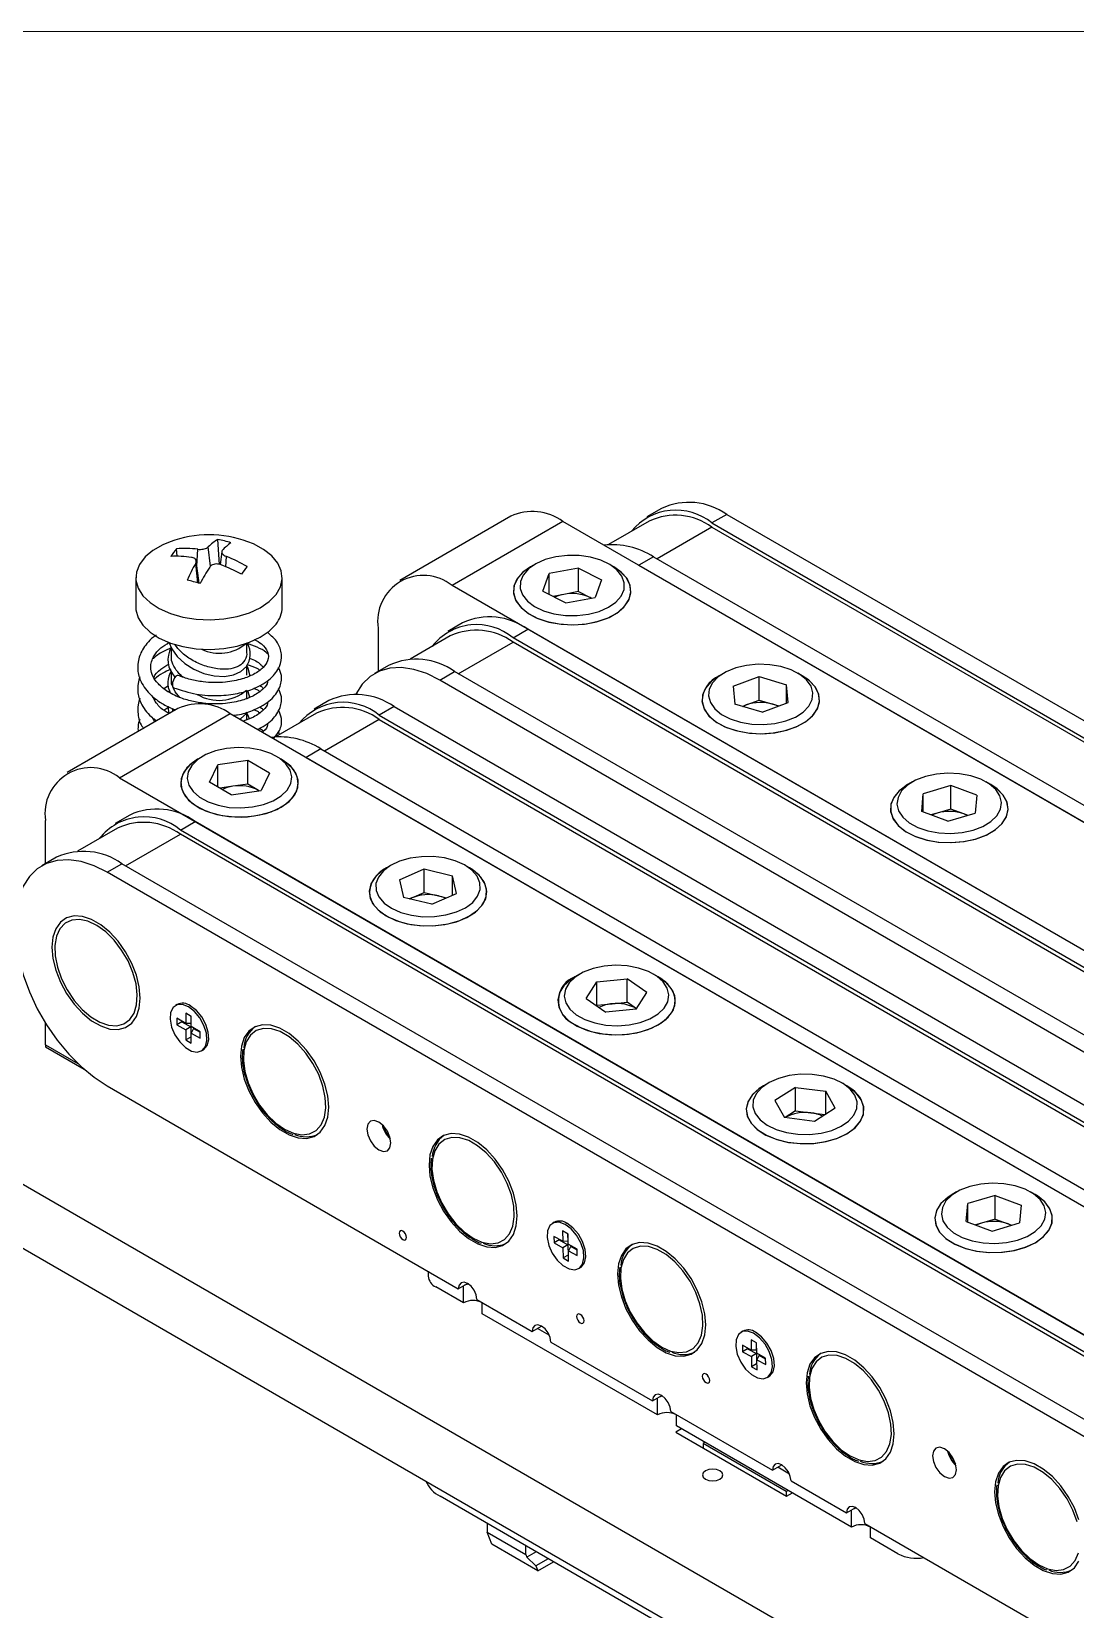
# Model space of a CAD drawing. Header units: millimetres. Extents: x 5 to 292, y 4 to 204.
# Drawn here: x 179.8 to 219.8, y 144.2 to 204.5 of the extents above; entities that cross this region are included whole.
import ezdxf

# ---------------------------------------------------------------- set-up
doc = ezdxf.new("R2010")
doc.units = ezdxf.units.MM

msp = doc.modelspace()

# ---------------------------------------------------------------- linework, layer by layer
at = {"color": 7, "linetype": 'Continuous', "lineweight": 18}
msp.add_line((4.92, 204.48), (291.92, 204.48), dxfattribs=at)
at = {"color": 7, "linetype": 'Continuous', "lineweight": 25}
for p, q in [((198.173, 185.947), (193.93, 183.497)), ((203.947, 186.25), (203.381, 185.923)), ((206.438, 186.018), (205.872, 185.691)), ((206.438, 186.018), (248.864, 161.526)), ((200.173, 185.749), (195.93, 183.299)), ((248.397, 157.909), (200.173, 185.749)), ((203.472, 185.766), (201.909, 184.863)), ((205.872, 185.691), (248.298, 161.199)), ((205.872, 185.528), (248.298, 161.036)), ((185.408, 184.419), (185.392, 184.703)), ((187.028, 184.107), (186.972, 185.06)), ((186.25, 183.389), (186.145, 184.238)), ((187.118, 184.593), (187.057, 184.1)), ((199.112, 184.116), (198.935, 184.013)), ((202.117, 184.013), (201.941, 184.116)), ((203.637, 184.401), (203.072, 184.075)), ((203.072, 184.075), (245.498, 159.583)), ((203.637, 184.401), (246.064, 159.909)), ((183.832, 183.605), (183.832, 182.475)), ((189.432, 182.475), (189.432, 183.605)), ((199.404, 183.087), (199.646, 183.754)), ((200.768, 183.966), (199.646, 183.754)), ((199.646, 182.962), (199.646, 183.754)), ((200.768, 183.966), (201.648, 183.512)), ((200.768, 183.068), (200.768, 183.966)), ((201.648, 183.512), (201.406, 182.845)), ((244.155, 155.46), (195.93, 183.299)), ((199.404, 183.087), (200.284, 182.632)), ((200.207, 182.962), (199.797, 182.884)), ((200.768, 183.068), (200.207, 182.962)), ((200.284, 182.632), (201.406, 182.845)), ((200.768, 183.068), (201.208, 182.841)), ((201.254, 182.816), (201.208, 182.841)), ((201.208, 182.841), (201.256, 182.816)), ((193.102, 181.666), (193.102, 180.01)), ((196.329, 181.873), (195.764, 181.547)), ((198.263, 181.299), (198.829, 181.626)), ((241.256, 157.133), (198.829, 181.626)), ((188.082, 180.772), (188.082, 181.092)), ((195.864, 181.373), (194.329, 180.488)), ((240.69, 156.807), (198.263, 181.299)), ((240.69, 156.644), (198.263, 181.136)), ((185.182, 180.922), (185.182, 180.596)), ((185.182, 180.024), (185.182, 179.698)), ((188.082, 179.874), (188.082, 180.229)), ((193.529, 180.257), (192.964, 179.93)), ((195.463, 179.683), (196.029, 180.009)), ((238.455, 155.517), (196.029, 180.009)), ((206.324, 179.952), (206.147, 179.85)), ((206.687, 179.446), (207.679, 179.816)), ((207.679, 179.816), (208.73, 179.506)), ((207.679, 178.918), (207.679, 179.816)), ((209.33, 179.85), (209.153, 179.952)), ((184.903, 179.357), (185.083, 179.477)), ((185.145, 179.268), (185.086, 179.239)), ((185.332, 179.241), (185.26, 179.406)), ((185.515, 179.022), (185.332, 179.241)), ((188.082, 178.976), (188.082, 179.279)), ((237.89, 155.19), (195.463, 179.683)), ((206.687, 179.446), (206.748, 178.765)), ((208.79, 178.825), (208.73, 179.506)), ((208.73, 178.803), (208.73, 179.506)), ((185.445, 178.599), (181.202, 176.15)), ((184.612, 178.954), (184.556, 178.915)), ((184.903, 178.54), (185.092, 178.666)), ((185.265, 178.495), (185.218, 178.603)), ((185.273, 178.576), (185.363, 178.551)), ((191.219, 178.902), (190.653, 178.576)), ((193.71, 178.67), (193.144, 178.344)), ((193.71, 178.67), (236.136, 154.178)), ((207.799, 178.455), (206.748, 178.765)), ((207.039, 178.679), (207.183, 178.733)), ((207.183, 178.733), (207.679, 178.918)), ((207.679, 178.918), (208.204, 178.763)), ((207.799, 178.455), (208.79, 178.825)), ((208.204, 178.763), (208.438, 178.694)), ((183.202, 175.952), (187.445, 178.401)), ((184.561, 178.089), (184.455, 178.269)), ((187.445, 178.401), (235.669, 150.561)), ((188.082, 178.168), (188.082, 178.432)), ((190.744, 178.418), (189.181, 177.516)), ((193.144, 178.344), (235.57, 153.851)), ((193.144, 178.18), (235.57, 153.688)), ((189.333, 177.603), (189.295, 177.716)), ((186.384, 176.768), (186.207, 176.666)), ((189.39, 176.666), (189.213, 176.768)), ((190.91, 177.054), (190.344, 176.727)), ((190.91, 177.054), (233.336, 152.562)), ((186.655, 175.782), (186.972, 176.439)), ((188.116, 176.608), (186.972, 176.439)), ((186.972, 175.595), (186.972, 176.439)), ((188.942, 176.121), (188.116, 176.608)), ((188.116, 175.71), (188.116, 176.608)), ((190.344, 176.727), (232.77, 152.235)), ((183.202, 175.952), (231.427, 148.112)), ((187.481, 175.295), (186.655, 175.782)), ((187.544, 175.625), (187.046, 175.551)), ((188.116, 175.71), (187.544, 175.625)), ((188.529, 175.467), (188.116, 175.71)), ((188.942, 176.121), (188.625, 175.465)), ((213.537, 175.788), (213.36, 175.686)), ((215.009, 175.653), (213.959, 175.341)), ((216.002, 175.283), (215.009, 175.653)), ((215.009, 174.755), (215.009, 175.653)), ((216.542, 175.686), (216.366, 175.788)), ((187.481, 175.295), (188.625, 175.465)), ((188.55, 175.454), (188.529, 175.467)), ((188.55, 175.454), (188.529, 175.467)), ((213.901, 174.661), (213.959, 175.341)), ((213.959, 174.639), (213.959, 175.341)), ((216.002, 175.283), (215.943, 174.602)), ((183.601, 174.526), (183.036, 174.199)), ((214.893, 174.291), (213.901, 174.661)), ((214.484, 174.599), (214.252, 174.53)), ((215.009, 174.755), (214.484, 174.599)), ((214.893, 174.291), (215.943, 174.602)), ((215.505, 174.57), (215.009, 174.755)), ((215.651, 174.516), (215.505, 174.57)), ((180.374, 172.662), (180.374, 174.318)), ((183.136, 174.026), (181.601, 173.14)), ((185.536, 173.951), (186.101, 174.278)), ((227.962, 149.459), (185.536, 173.951)), ((227.962, 149.296), (185.536, 173.788)), ((228.528, 149.786), (186.101, 174.278)), ((180.801, 172.909), (180.236, 172.582)), ((182.735, 172.335), (183.301, 172.661)), ((225.727, 148.169), (183.301, 172.661)), ((193.596, 172.604), (193.42, 172.502)), ((196.602, 172.502), (196.425, 172.604)), ((225.162, 147.843), (182.735, 172.335)), ((193.922, 172.052), (194.862, 172.464)), ((193.922, 172.052), (194.071, 171.376)), ((194.862, 172.464), (195.951, 172.2)), ((194.862, 171.566), (194.862, 172.464)), ((196.099, 171.524), (195.951, 172.2)), ((195.951, 171.459), (195.951, 172.2)), ((195.159, 171.112), (194.071, 171.376)), ((194.301, 171.32), (194.392, 171.36)), ((194.392, 171.36), (194.307, 171.318)), ((194.392, 171.36), (194.862, 171.566)), ((194.862, 171.566), (195.406, 171.434)), ((195.159, 171.112), (196.099, 171.524)), ((195.406, 171.434), (195.721, 171.358)), ((200.809, 168.441), (200.632, 168.338)), ((203.814, 168.338), (203.638, 168.441)), ((201.059, 167.511), (201.471, 168.15)), ((201.471, 168.15), (202.635, 168.263)), ((201.471, 167.251), (201.471, 168.15)), ((203.387, 167.738), (202.635, 168.263)), ((202.635, 167.365), (202.635, 168.263)), ((202.975, 167.099), (203.387, 167.738)), ((185.417, 167.281), (185.347, 167.241)), ((201.059, 167.511), (201.811, 166.986)), ((201.458, 167.232), (201.471, 167.251)), ((201.471, 167.251), (202.053, 167.308)), ((202.053, 167.308), (202.635, 167.365)), ((202.988, 167.118), (202.635, 167.365)), ((180.374, 165.745), (180.374, 166.577)), ((185.741, 166.558), (185.405, 166.752)), ((185.405, 166.752), (185.405, 166.507)), ((185.598, 166.618), (185.405, 166.507)), ((185.598, 166.641), (185.598, 166.618)), ((185.598, 166.618), (185.933, 166.425)), ((185.953, 166.824), (185.741, 166.946)), ((185.741, 166.946), (185.741, 166.558)), ((185.933, 166.551), (185.741, 166.558)), ((185.933, 166.835), (185.933, 166.551)), ((185.953, 166.436), (185.953, 166.824)), ((202.975, 167.099), (201.811, 166.986)), ((185.405, 166.507), (185.741, 166.313)), ((185.933, 166.425), (185.741, 166.313)), ((185.741, 166.313), (185.741, 165.925)), ((185.933, 166.037), (185.741, 165.925)), ((185.741, 165.925), (185.953, 165.803)), ((185.933, 166.425), (185.933, 166.037)), ((185.933, 166.037), (185.953, 166.026)), ((186.289, 166.242), (185.953, 166.436)), ((186.043, 166.362), (185.953, 166.191)), ((185.953, 165.803), (185.953, 166.191)), ((185.953, 166.191), (186.289, 165.997)), ((186.043, 166.362), (186.289, 166.22)), ((186.289, 165.997), (186.289, 166.242)), ((180.374, 165.745), (180.374, 165.663)), ((180.374, 165.745), (181.612, 165.03)), ((180.374, 165.663), (181.85, 164.81)), ((186.347, 165.508), (186.417, 165.549)), ((182.735, 164.17), (196.17, 156.414)), ((208.021, 164.277), (207.844, 164.175)), ((209.075, 164.11), (208.282, 163.605)), ((209.075, 164.11), (210.229, 163.965)), ((209.075, 163.211), (209.075, 164.11)), ((211.027, 164.175), (210.85, 164.277)), ((173.14, 164.083), (231.519, 130.382)), ((208.282, 163.605), (208.642, 162.956)), ((210.59, 163.316), (210.229, 163.965)), ((210.229, 163.087), (210.229, 163.965)), ((209.796, 162.812), (208.642, 162.956)), ((208.679, 162.959), (208.668, 162.953)), ((209.075, 163.211), (208.679, 162.959)), ((209.075, 163.211), (209.652, 163.139)), ((209.652, 163.139), (210.203, 163.07)), ((210.59, 163.316), (209.796, 162.812)), ((189.502, 162.477), (189.555, 162.443)), ((173.14, 161.634), (231.519, 127.932)), ((215.234, 160.113), (215.057, 160.011)), ((216.706, 159.978), (215.656, 159.666)), ((216.706, 159.978), (217.699, 159.608)), ((216.706, 159.079), (216.706, 159.978)), ((218.239, 160.011), (218.063, 160.113)), ((215.598, 158.986), (215.656, 159.666)), ((215.656, 158.964), (215.656, 159.666)), ((217.699, 159.608), (217.64, 158.927)), ((199.842, 158.954), (199.772, 158.913)), ((215.598, 158.986), (216.59, 158.616)), ((216.181, 158.924), (215.949, 158.855)), ((216.706, 159.079), (216.181, 158.924)), ((216.59, 158.616), (217.64, 158.927)), ((216.706, 159.079), (217.202, 158.895)), ((217.202, 158.895), (217.348, 158.841)), ((196.715, 158.314), (196.767, 158.279)), ((200.163, 158.229), (199.827, 158.414)), ((199.827, 158.414), (199.832, 158.167)), ((200.024, 158.28), (199.832, 158.167)), ((199.832, 158.167), (200.168, 157.982)), ((200.023, 158.306), (200.024, 158.28)), ((200.024, 158.28), (200.36, 158.095)), ((200.367, 158.505), (200.155, 158.622)), ((200.155, 158.622), (200.163, 158.229)), ((200.357, 158.223), (200.163, 158.229)), ((200.36, 158.095), (200.168, 157.982)), ((200.351, 158.514), (200.357, 158.223)), ((200.36, 158.095), (200.367, 157.703)), ((200.375, 158.113), (200.367, 158.505)), ((200.711, 157.928), (200.375, 158.113)), ((200.168, 157.982), (200.176, 157.589)), ((200.367, 157.703), (200.176, 157.589)), ((200.176, 157.589), (200.388, 157.473)), ((200.367, 157.703), (200.383, 157.694)), ((200.469, 158.035), (200.38, 157.865)), ((200.388, 157.473), (200.38, 157.865)), ((200.38, 157.865), (200.716, 157.68)), ((200.469, 158.035), (200.712, 157.901)), ((200.716, 157.68), (200.711, 157.928)), ((195.016, 157.08), (195.016, 156.893)), ((200.772, 157.181), (200.842, 157.222)), ((196.365, 155.875), (195.309, 156.485)), ((196.17, 156.414), (196.524, 156.618)), ((196.365, 155.875), (196.365, 156.526)), ((196.878, 156.005), (198.999, 154.781)), ((197.087, 155.458), (197.087, 155.885)), ((203.79, 151.589), (197.087, 155.458)), ((198.999, 154.781), (199.352, 154.985)), ((199.646, 154.634), (199.195, 154.894)), ((207.055, 154.79), (206.984, 154.749)), ((207.58, 154.341), (207.368, 154.458)), ((207.368, 154.458), (207.376, 154.066)), ((199.706, 154.373), (203.595, 152.127)), ((203.927, 154.15), (203.98, 154.116)), ((207.376, 154.066), (207.04, 154.251)), ((207.04, 154.251), (207.045, 154.003)), ((207.236, 154.116), (207.045, 154.003)), ((207.045, 154.003), (207.381, 153.818)), ((207.236, 154.143), (207.236, 154.116)), ((207.236, 154.116), (207.572, 153.931)), ((207.57, 154.059), (207.376, 154.066)), ((207.572, 153.931), (207.381, 153.818)), ((207.564, 154.35), (207.57, 154.059)), ((207.572, 153.931), (207.58, 153.539)), ((207.588, 153.949), (207.58, 154.341)), ((207.923, 153.764), (207.588, 153.949)), ((207.681, 153.871), (207.593, 153.701)), ((207.681, 153.871), (207.924, 153.738)), ((207.381, 153.818), (207.388, 153.426)), ((207.58, 153.539), (207.388, 153.426)), ((207.388, 153.426), (207.6, 153.309)), ((207.58, 153.539), (207.596, 153.53)), ((207.6, 153.309), (207.593, 153.701)), ((207.593, 153.701), (207.928, 153.516)), ((207.928, 153.516), (207.923, 153.764)), ((207.984, 153.017), (208.055, 153.058)), ((203.595, 152.127), (203.949, 152.332)), ((203.79, 151.589), (203.79, 152.24)), ((204.302, 151.719), (208.191, 149.474)), ((204.511, 151.172), (204.511, 151.599)), ((204.711, 151.057), (204.486, 150.927)), ((204.486, 150.927), (208.729, 148.478)), ((211.215, 147.303), (204.511, 151.172)), ((205.605, 150.541), (205.534, 150.5)), ((208.716, 148.663), (205.534, 150.5)), ((205.534, 150.5), (205.534, 150.322)), ((208.191, 149.474), (208.545, 149.678)), ((211.14, 149.986), (211.192, 149.952)), ((208.839, 149.327), (208.388, 149.588)), ((208.898, 149.066), (211.02, 147.841)), ((223.967, 132.028), (195.47, 148.479)), ((208.787, 148.704), (208.716, 148.663)), ((208.716, 148.663), (208.716, 148.485)), ((208.729, 148.478), (208.954, 148.608)), ((211.02, 147.841), (211.373, 148.045)), ((211.215, 147.303), (211.215, 147.954)), ((197.27, 147.44), (197.27, 147.112)), ((211.727, 147.433), (225.162, 139.677)), ((211.936, 146.886), (211.936, 147.312)), ((197.27, 147.112), (198.755, 146.254)), ((197.447, 146.642), (197.27, 147.112)), ((199.215, 145.622), (197.447, 146.642)), ((212.99, 146.278), (211.936, 146.886)), ((198.755, 146.254), (198.755, 146.582)), ((198.755, 146.254), (198.793, 146.154)), ((199.145, 146.357), (198.793, 146.154)), ((198.793, 146.154), (199.139, 145.823)), ((199.605, 146.092), (199.139, 145.823)), ((199.139, 145.823), (199.215, 145.622)), ((199.215, 145.622), (199.817, 145.969)), ((218.352, 145.823), (218.405, 145.788))]:
    msp.add_line(p, q, dxfattribs=at)
at = {"color": 8, "linetype": 'Continuous', "lineweight": 25}
for p, q in [((205.872, 185.528), (203.779, 184.32)), ((186.17, 184.039), (186.2, 184.687)), ((186.684, 184.036), (186.603, 184.778)), ((186.203, 183.403), (186.122, 184.143)), ((187.281, 184.014), (187.299, 184.409)), ((196.17, 179.928), (198.263, 181.136)), ((193.144, 178.18), (191.051, 176.972)), ((183.443, 172.58), (185.536, 173.788))]:
    msp.add_line(p, q, dxfattribs=at)
at = {"color": 7, "linetype": 'Continuous', "lineweight": 25, "flags": 128}
for points in [[(185.141, 184.974), (184.866, 184.86), (184.487, 184.645), (184.185, 184.391), (183.971, 184.11), (183.854, 183.81), (183.837, 183.503), (183.921, 183.2), (184.103, 182.911), (184.377, 182.647), (184.731, 182.418), (185.155, 182.232), (185.632, 182.096), (186.145, 182.014), (186.676, 181.989), (187.205, 182.023), (187.713, 182.114), (188.182, 182.26), (188.595, 182.453), (188.938, 182.689), (189.197, 182.957), (189.197, 182.957)], [(189.197, 182.957), (189.363, 183.249), (189.43, 183.554), (189.396, 183.861), (189.263, 184.158), (189.034, 184.436), (188.719, 184.683), (188.328, 184.892), (188.122, 184.974)], [(198.935, 184.013), (198.674, 183.832), (198.442, 183.585), (198.309, 183.315), (198.279, 183.035), (198.354, 182.757), (198.53, 182.496), (198.8, 182.262), (199.151, 182.067), (199.566, 181.921), (200.026, 181.829), (200.509, 181.796), (200.993, 181.825), (201.455, 181.912), (201.874, 182.055), (202.23, 182.247), (202.506, 182.478), (202.689, 182.738), (202.772, 183.015), (202.749, 183.295), (202.623, 183.567), (202.398, 183.816), (202.117, 184.013)], [(198.935, 184.014), (198.63, 183.795), (198.414, 183.543), (198.297, 183.271), (198.284, 182.99), (198.375, 182.714), (198.568, 182.456), (198.851, 182.228), (199.214, 182.04), (199.637, 181.902), (200.102, 181.82), (200.587, 181.797), (201.069, 181.835), (201.526, 181.932), (201.936, 182.083), (202.28, 182.281), (202.542, 182.518), (202.71, 182.782), (202.775, 183.06), (202.736, 183.34), (202.593, 183.608), (202.354, 183.853), (202.117, 184.013)], [(199.902, 184.396), (199.495, 184.289), (199.14, 184.131), (198.854, 183.932), (198.652, 183.702), (198.543, 183.451), (198.535, 183.192), (198.626, 182.939), (198.813, 182.704), (199.085, 182.499), (199.43, 182.334), (199.829, 182.217), (200.264, 182.155), (200.712, 182.15), (201.15, 182.202), (201.557, 182.31), (201.913, 182.467), (202.199, 182.666), (202.401, 182.897), (202.509, 183.148), (202.518, 183.406), (202.426, 183.66), (202.24, 183.895), (201.967, 184.1), (201.623, 184.265), (201.223, 184.382), (200.788, 184.444), (200.341, 184.449), (199.902, 184.396)], [(183.832, 182.475), (183.837, 182.373), (183.921, 182.069), (184.103, 181.78), (184.377, 181.517), (184.731, 181.288), (185.155, 181.101), (185.632, 180.965), (186.145, 180.883), (186.676, 180.859), (187.205, 180.893), (187.713, 180.984), (188.182, 181.129), (188.595, 181.323), (188.938, 181.558), (189.197, 181.827)], [(185.093, 181.139), (185.206, 180.877), (185.419, 180.584), (185.709, 180.319), (186.056, 180.099), (186.44, 179.937), (186.835, 179.843), (187.218, 179.824), (187.564, 179.881), (187.852, 180.009), (188.062, 180.202)], [(185.444, 179.862), (185.408, 179.863), (185.358, 179.832), (185.309, 179.769), (185.267, 179.684), (185.239, 179.591), (185.229, 179.504)], [(188.206, 179.838), (188.131, 180.13), (188.082, 180.236)], [(195.463, 179.683), (194.96, 179.932), (194.467, 180.092), (193.995, 180.162), (193.552, 180.138), (193.148, 180.022), (192.791, 179.816), (192.489, 179.524), (192.247, 179.152), (192.239, 179.137)], [(205.492, 178.865), (205.569, 178.588), (205.747, 178.327), (206.019, 178.094), (206.371, 177.9), (206.787, 177.754), (207.248, 177.664), (207.731, 177.633), (208.215, 177.662), (208.677, 177.751), (209.095, 177.895), (209.449, 178.087), (209.723, 178.319), (209.905, 178.58), (209.985, 178.857), (209.96, 179.138), (209.832, 179.408), (209.605, 179.657), (209.33, 179.85)], [(206.148, 179.85), (205.843, 179.631), (205.627, 179.379), (205.509, 179.107), (205.496, 178.826), (205.588, 178.55), (205.78, 178.292), (206.064, 178.064), (206.426, 177.877), (206.85, 177.738), (207.315, 177.656), (207.8, 177.633), (208.282, 177.671), (208.738, 177.768), (209.148, 177.919), (209.492, 178.118), (209.754, 178.354), (209.922, 178.618), (209.988, 178.896), (209.948, 179.176), (209.806, 179.445), (209.566, 179.689), (209.33, 179.85)], [(205.741, 179.077), (205.814, 178.822), (205.983, 178.582), (206.241, 178.371), (206.573, 178.197), (206.964, 178.071), (207.393, 177.998), (207.841, 177.983), (208.282, 178.025), (208.697, 178.122), (209.064, 178.271), (209.364, 178.463), (209.582, 178.688), (209.709, 178.936), (209.736, 179.194), (209.663, 179.45), (209.494, 179.689), (209.237, 179.901), (208.904, 180.074), (208.514, 180.2), (208.084, 180.273), (207.637, 180.289), (207.195, 180.247), (206.78, 180.149), (206.414, 180), (206.114, 179.809), (205.895, 179.583), (205.769, 179.335), (205.741, 179.077)], [(185.229, 179.504), (185.239, 179.435), (185.267, 179.396), (185.273, 179.392)], [(188.195, 179.014), (188.131, 179.231), (188.107, 179.286)], [(185.053, 178.684), (185.082, 178.485), (185.106, 178.403)], [(207.183, 178.733), (207.076, 178.687), (207.053, 178.675)], [(208.409, 178.683), (208.319, 178.723), (208.204, 178.763)], [(187.812, 178.189), (187.852, 178.213), (188.062, 178.406)], [(188.178, 178.192), (188.131, 178.333), (188.072, 178.458)], [(188.296, 174.833), (188.715, 174.925), (189.087, 175.069), (189.395, 175.257), (189.623, 175.479), (189.759, 175.725), (189.798, 175.983), (189.735, 176.239), (189.576, 176.481), (189.328, 176.696), (189.002, 176.874), (188.617, 177.005), (188.19, 177.084), (187.744, 177.106), (187.3, 177.07), (186.882, 176.978), (186.509, 176.834), (186.201, 176.647), (185.973, 176.424), (185.837, 176.178), (185.799, 175.92), (185.861, 175.664), (186.021, 175.423), (186.269, 175.208), (186.594, 175.03), (186.98, 174.898), (187.406, 174.819), (187.853, 174.797), (188.296, 174.833)], [(186.207, 176.666), (186.045, 176.561), (185.783, 176.325), (185.615, 176.061), (185.549, 175.783), (185.589, 175.503), (185.731, 175.234), (185.971, 174.99), (186.296, 174.781), (186.691, 174.617), (187.138, 174.506), (187.616, 174.453), (188.102, 174.46), (188.574, 174.528), (189.01, 174.653), (189.389, 174.829)], [(186.207, 176.666), (186.195, 176.659), (185.893, 176.438), (185.68, 176.186), (185.567, 175.913), (185.557, 175.632), (185.653, 175.357), (185.848, 175.099), (186.135, 174.873), (186.5, 174.687), (186.925, 174.55), (187.392, 174.47), (187.877, 174.449), (188.358, 174.489)], [(188.358, 174.489), (188.814, 174.588), (189.222, 174.742), (189.563, 174.942), (189.822, 175.179), (189.986, 175.444), (190.048, 175.722), (190.005, 176.002), (189.858, 176.27), (189.615, 176.513), (189.39, 176.666)], [(189.389, 174.829), (189.694, 175.048), (189.91, 175.3), (190.028, 175.572), (190.041, 175.853), (189.949, 176.129), (189.757, 176.387), (189.473, 176.615), (189.39, 176.666)], [(213.36, 175.686), (213.055, 175.467), (212.839, 175.216), (212.722, 174.943), (212.709, 174.662), (212.8, 174.387), (212.993, 174.129), (213.276, 173.9), (213.639, 173.713), (214.062, 173.575), (214.527, 173.492), (215.012, 173.469), (215.494, 173.507), (215.951, 173.604), (216.361, 173.755), (216.705, 173.954), (216.967, 174.191), (217.135, 174.454), (217.2, 174.733), (217.161, 175.013), (217.018, 175.281), (216.779, 175.526), (216.542, 175.686)], [(213.36, 175.686), (213.338, 175.673), (213.039, 175.452), (212.829, 175.199), (212.718, 174.925), (212.711, 174.644), (212.81, 174.369), (213.008, 174.113), (213.297, 173.887), (213.664, 173.702), (214.091, 173.568), (214.558, 173.489), (215.043, 173.47), (215.525, 173.512), (215.979, 173.612)], [(215.865, 173.945), (216.238, 174.088), (216.546, 174.275), (216.775, 174.498), (216.912, 174.744), (216.951, 175.001), (216.889, 175.258), (216.73, 175.499), (216.482, 175.715), (216.158, 175.893), (215.773, 176.025), (215.346, 176.104), (214.9, 176.126), (214.457, 176.091), (214.038, 175.999), (213.665, 175.856), (213.356, 175.669), (213.128, 175.446), (212.991, 175.2), (212.952, 174.942), (213.013, 174.686), (213.172, 174.445), (213.42, 174.229), (213.744, 174.051), (214.13, 173.919), (214.556, 173.84), (215.002, 173.818), (215.446, 173.853), (215.865, 173.945)], [(215.979, 173.612), (216.385, 173.767), (216.724, 173.968), (216.981, 174.207), (217.142, 174.472), (217.201, 174.751), (217.155, 175.03), (217.005, 175.298), (216.76, 175.54), (216.542, 175.686)], [(214.484, 174.599), (214.369, 174.559), (214.28, 174.519)], [(215.637, 174.512), (215.613, 174.524), (215.505, 174.57)], [(182.735, 172.335), (182.232, 172.584), (181.739, 172.745), (181.267, 172.814), (180.824, 172.79), (180.42, 172.674), (180.063, 172.468), (179.761, 172.177), (179.519, 171.805), (179.343, 171.361), (179.236, 170.853), (179.2, 170.293), (179.236, 169.691), (179.343, 169.06), (179.519, 168.413), (179.761, 167.762), (180.063, 167.121), (180.42, 166.503), (180.824, 165.921), (181.267, 165.386), (181.739, 164.91), (182.232, 164.502), (182.735, 164.17)], [(193.027, 171.643), (193.132, 171.391), (193.332, 171.16), (193.617, 170.96), (193.971, 170.802), (194.377, 170.693), (194.815, 170.639), (195.263, 170.643), (195.698, 170.704), (196.098, 170.819), (196.445, 170.983), (196.719, 171.187), (196.908, 171.422), (197.001, 171.675), (196.995, 171.933), (196.889, 172.185), (196.689, 172.416), (196.405, 172.616), (196.051, 172.774), (195.645, 172.883), (195.207, 172.937), (194.759, 172.933), (194.324, 172.872), (193.923, 172.757), (193.577, 172.593), (193.303, 172.388), (193.114, 172.154), (193.02, 171.901), (193.027, 171.643)], [(193.42, 172.502), (193.257, 172.398), (192.995, 172.161), (192.827, 171.897), (192.762, 171.619), (192.801, 171.339), (192.944, 171.071), (193.183, 170.826), (193.508, 170.617), (193.903, 170.453), (194.35, 170.342), (194.828, 170.289), (195.315, 170.297), (195.787, 170.365), (196.223, 170.489), (196.602, 170.665)], [(192.779, 171.42), (192.892, 171.147), (193.104, 170.894), (193.405, 170.674), (193.782, 170.496), (194.216, 170.369), (194.687, 170.298), (195.173, 170.288), (195.651, 170.339), (196.1, 170.447), (196.498, 170.609), (196.826, 170.816), (197.069, 171.06), (197.216, 171.327), (197.26, 171.607), (197.199, 171.886), (197.036, 172.15), (196.777, 172.388), (196.602, 172.502)], [(196.602, 170.665), (196.907, 170.884), (197.123, 171.136), (197.24, 171.408), (197.253, 171.689), (197.162, 171.965), (196.969, 172.223), (196.686, 172.451), (196.602, 172.502)], [(183.998, 167.524), (183.961, 167.95), (183.852, 168.4), (183.675, 168.854), (183.44, 169.293), (183.154, 169.697), (182.832, 170.048), (182.487, 170.332), (182.135, 170.536), (181.79, 170.65), (181.468, 170.67), (181.183, 170.596), (180.947, 170.429), (180.77, 170.179), (180.662, 169.854), (180.625, 169.471), (180.662, 169.045), (180.77, 168.594), (180.947, 168.14), (181.183, 167.701), (181.468, 167.297), (181.79, 166.946), (182.135, 166.662), (182.487, 166.459), (182.832, 166.344), (183.154, 166.324), (183.44, 166.398), (183.675, 166.565), (183.852, 166.816), (183.961, 167.14), (183.998, 167.524)], [(182.001, 170.462), (181.676, 170.532), (181.38, 170.506), (181.128, 170.386), (180.931, 170.177), (180.799, 169.891), (180.738, 169.539), (180.75, 169.138), (180.835, 168.707), (180.989, 168.267), (181.205, 167.837), (181.472, 167.438), (181.779, 167.089), (182.111, 166.806), (182.452, 166.601), (182.786, 166.485), (183.099, 166.464), (183.374, 166.537), (183.6, 166.702), (183.765, 166.951), (183.863, 167.272), (183.888, 167.651), (183.839, 168.069), (183.719, 168.507), (183.533, 168.945), (183.29, 169.362), (183.001, 169.738), (182.679, 170.056), (182.341, 170.301), (182.001, 170.462)], [(200.632, 168.338), (200.47, 168.234), (200.208, 167.997), (200.04, 167.734), (199.974, 167.455), (200.014, 167.175), (200.156, 166.907), (200.396, 166.662), (200.721, 166.453), (201.116, 166.289), (201.563, 166.178), (202.041, 166.126), (202.527, 166.133), (202.999, 166.201), (203.435, 166.326), (203.814, 166.502)], [(200.682, 166.889), (201.004, 166.709), (201.387, 166.575), (201.812, 166.494), (202.258, 166.47), (202.702, 166.503), (203.122, 166.593), (203.497, 166.734), (203.809, 166.92), (204.04, 167.142), (204.181, 167.387), (204.223, 167.645), (204.165, 167.901), (204.01, 168.143), (203.765, 168.36), (203.443, 168.539), (203.059, 168.673), (202.634, 168.754), (202.188, 168.779), (201.744, 168.745), (201.324, 168.656), (200.949, 168.514), (200.638, 168.328), (200.406, 168.107), (200.266, 167.861), (200.224, 167.604), (200.281, 167.348), (200.437, 167.105), (200.682, 166.889)], [(200.489, 166.593), (200.838, 166.397), (201.251, 166.249), (201.71, 166.155), (202.193, 166.121), (202.677, 166.148), (203.14, 166.234), (203.561, 166.376), (203.918, 166.566), (204.197, 166.796), (204.383, 167.056), (204.468, 167.332), (204.448, 167.613), (204.324, 167.885), (204.102, 168.135), (203.814, 168.338)], [(203.814, 166.502), (204.119, 166.721), (204.335, 166.972), (204.453, 167.245), (204.466, 167.526), (204.374, 167.801), (204.182, 168.059), (203.898, 168.288), (203.814, 168.338)], [(185.847, 167.191), (185.617, 167.279), (185.412, 167.27), (185.255, 167.163), (185.161, 166.971), (185.142, 166.714), (185.199, 166.42), (185.326, 166.122), (185.51, 165.851), (185.73, 165.636), (185.963, 165.502), (186.183, 165.462), (186.367, 165.521), (186.494, 165.673), (186.551, 165.9), (186.532, 166.179), (186.439, 166.479), (186.281, 166.768), (186.076, 167.014), (185.847, 167.191)], [(186.417, 165.549), (186.438, 165.562), (186.565, 165.713), (186.622, 165.941), (186.603, 166.22), (186.509, 166.52), (186.352, 166.809), (186.147, 167.055), (185.917, 167.232)], [(191.21, 163.36), (191.173, 163.786), (191.064, 164.236), (190.888, 164.691), (190.652, 165.129), (190.367, 165.533), (190.045, 165.885), (189.7, 166.168), (189.347, 166.372), (189.002, 166.486), (188.68, 166.507), (188.395, 166.432), (188.159, 166.266), (187.983, 166.015), (187.874, 165.691), (187.837, 165.307), (187.874, 164.881), (187.983, 164.431), (188.159, 163.976), (188.395, 163.538), (188.68, 163.134), (189.002, 162.782), (189.347, 162.498), (189.7, 162.295), (190.045, 162.18), (190.367, 162.16), (190.652, 162.235), (190.888, 162.401), (191.064, 162.652), (191.173, 162.976), (191.21, 163.36)], [(189.524, 162.512), (189.863, 162.358), (190.186, 162.297), (190.478, 162.332), (190.726, 162.46), (190.918, 162.675), (191.044, 162.968), (191.099, 163.325), (191.081, 163.729), (190.989, 164.162), (190.829, 164.602), (190.609, 165.03), (190.337, 165.425), (190.027, 165.769), (189.694, 166.046), (189.353, 166.243), (189.02, 166.351), (188.71, 166.364), (188.439, 166.283), (188.218, 166.11), (188.058, 165.854), (187.967, 165.527), (187.948, 165.144), (188.003, 164.724), (188.13, 164.285), (188.321, 163.848), (188.569, 163.434), (188.861, 163.062), (189.184, 162.75), (189.524, 162.512)], [(207.844, 164.175), (207.665, 164.058), (207.408, 163.819), (207.246, 163.554), (207.186, 163.276), (207.231, 162.996), (207.38, 162.729), (207.625, 162.486), (207.954, 162.279), (208.353, 162.118), (208.802, 162.01), (209.281, 161.961), (209.767, 161.972), (210.238, 162.043), (210.671, 162.171), (211.046, 162.349), (211.346, 162.57), (211.557, 162.824), (211.669, 163.097), (211.676, 163.378), (211.578, 163.653), (211.578, 163.653)], [(207.844, 164.175), (207.682, 164.07), (207.42, 163.834), (207.252, 163.57), (207.187, 163.292), (207.226, 163.012), (207.369, 162.743), (207.608, 162.499), (207.933, 162.29), (208.328, 162.126), (208.775, 162.015), (209.253, 161.962), (209.739, 161.969), (210.212, 162.037), (210.648, 162.162), (211.027, 162.338)], [(211.34, 163.813), (211.157, 164.049), (210.887, 164.255), (210.544, 164.422), (210.146, 164.54), (209.712, 164.604), (209.264, 164.611), (208.825, 164.56), (208.417, 164.454), (208.059, 164.298), (207.771, 164.1), (207.566, 163.871), (207.455, 163.62), (207.443, 163.362), (207.531, 163.108), (207.715, 162.872), (207.985, 162.666), (208.327, 162.5), (208.726, 162.381), (209.159, 162.317), (209.607, 162.31), (210.046, 162.361), (210.455, 162.467), (210.812, 162.623), (211.101, 162.821), (211.305, 163.051), (211.417, 163.301), (211.428, 163.56), (211.34, 163.813)], [(211.027, 162.338), (211.332, 162.557), (211.548, 162.809), (211.665, 163.081), (211.678, 163.362), (211.587, 163.638), (211.394, 163.896), (211.111, 164.124), (211.027, 164.175)], [(193.589, 161.986), (193.554, 162.21), (193.455, 162.439), (193.306, 162.64), (193.13, 162.782), (192.954, 162.844), (192.805, 162.815), (192.705, 162.7), (192.67, 162.517), (192.705, 162.294), (192.805, 162.064), (192.954, 161.863), (193.13, 161.721), (193.306, 161.66), (193.455, 161.689), (193.554, 161.803), (193.589, 161.986)], [(198.423, 159.196), (198.386, 159.622), (198.277, 160.072), (198.1, 160.527), (197.865, 160.966), (197.579, 161.37), (197.257, 161.721), (196.912, 162.005), (196.56, 162.208), (196.215, 162.323), (195.893, 162.343), (195.608, 162.268), (195.372, 162.102), (195.195, 161.851), (195.086, 161.527), (195.05, 161.143), (195.086, 160.717), (195.195, 160.267), (195.372, 159.813), (195.608, 159.374), (195.893, 158.97), (196.215, 158.618), (196.56, 158.335), (196.912, 158.131), (197.257, 158.017), (197.579, 157.996), (197.865, 158.071), (198.1, 158.237), (198.277, 158.488), (198.386, 158.813), (198.423, 159.196)], [(196.736, 158.348), (197.075, 158.195), (197.399, 158.134), (197.691, 158.168), (197.939, 158.296), (198.13, 158.512), (198.256, 158.805), (198.312, 159.162), (198.293, 159.566), (198.202, 159.998), (198.042, 160.438), (197.821, 160.866), (197.549, 161.261), (197.24, 161.605), (196.907, 161.883), (196.566, 162.079), (196.232, 162.187), (195.923, 162.2), (195.651, 162.119), (195.43, 161.946), (195.27, 161.69), (195.179, 161.363), (195.161, 160.981), (195.216, 160.56), (195.342, 160.121), (195.534, 159.684), (195.781, 159.271), (196.074, 158.899), (196.397, 158.586), (196.736, 158.348)], [(215.057, 160.011), (214.875, 159.892), (214.619, 159.654), (214.457, 159.389), (214.398, 159.11), (214.445, 158.83), (214.594, 158.563), (214.839, 158.32), (215.169, 158.114), (215.568, 157.953), (216.018, 157.846), (216.497, 157.797), (216.983, 157.808), (217.453, 157.88), (217.886, 158.008), (218.261, 158.187), (218.561, 158.409), (218.771, 158.662), (218.882, 158.935), (218.888, 159.216), (218.79, 159.491), (218.591, 159.748), (218.302, 159.974), (218.239, 160.011)], [(215.057, 160.011), (214.895, 159.907), (214.633, 159.67), (214.465, 159.406), (214.399, 159.128), (214.439, 158.848), (214.581, 158.58), (214.821, 158.335), (215.146, 158.126), (215.541, 157.962), (215.988, 157.851), (216.466, 157.798), (216.952, 157.806), (217.424, 157.874), (217.86, 157.998), (218.239, 158.174)], [(215.735, 160.324), (215.362, 160.181), (215.053, 159.994), (214.825, 159.771), (214.688, 159.525), (214.649, 159.267), (214.71, 159.011), (214.869, 158.77), (215.117, 158.554), (215.442, 158.376), (215.827, 158.244), (216.253, 158.165), (216.699, 158.143), (217.143, 158.178), (217.562, 158.27), (217.935, 158.413), (218.243, 158.6), (218.472, 158.823), (218.609, 159.069), (218.648, 159.326), (218.586, 159.582), (218.427, 159.824), (218.18, 160.04), (217.855, 160.218), (217.47, 160.35), (217.043, 160.429), (216.597, 160.451), (216.154, 160.416), (215.735, 160.324)], [(218.239, 158.174), (218.544, 158.393), (218.76, 158.645), (218.878, 158.917), (218.891, 159.198), (218.799, 159.474), (218.607, 159.732), (218.323, 159.96), (218.239, 160.011)], [(200.255, 158.873), (200.027, 158.954), (199.825, 158.938), (199.671, 158.825), (199.582, 158.627), (199.568, 158.367), (199.631, 158.072), (199.763, 157.774), (199.949, 157.506), (200.171, 157.297), (200.404, 157.169), (200.622, 157.136), (200.803, 157.201), (200.926, 157.359), (200.977, 157.591), (200.953, 157.872), (200.855, 158.173), (200.693, 158.46), (200.486, 158.702), (200.255, 158.873)], [(200.842, 157.222), (200.873, 157.242), (200.996, 157.4), (201.048, 157.632), (201.024, 157.913), (200.925, 158.214), (200.764, 158.5), (200.556, 158.743), (200.326, 158.914)], [(216.181, 158.924), (216.066, 158.884), (215.977, 158.844)], [(217.334, 158.837), (217.31, 158.849), (217.202, 158.895)], [(194.191, 158.373), (194.18, 158.442), (194.149, 158.513), (194.103, 158.574), (194.049, 158.618), (193.995, 158.637), (193.949, 158.628), (193.918, 158.593), (193.908, 158.536), (193.918, 158.468), (193.949, 158.397), (193.995, 158.335), (194.049, 158.291), (194.103, 158.273), (194.149, 158.282), (194.18, 158.317), (194.191, 158.373)], [(205.635, 155.033), (205.598, 155.459), (205.489, 155.909), (205.313, 156.363), (205.077, 156.802), (204.792, 157.206), (204.47, 157.557), (204.125, 157.841), (203.772, 158.045), (203.427, 158.159), (203.105, 158.179), (202.82, 158.105), (202.584, 157.938), (202.408, 157.688), (202.299, 157.363), (202.262, 156.98), (202.299, 156.553), (202.408, 156.103), (202.584, 155.649), (202.82, 155.21), (203.105, 154.806), (203.427, 154.455), (203.772, 154.171), (204.125, 153.968), (204.47, 153.853), (204.792, 153.833), (205.077, 153.907), (205.313, 154.074), (205.489, 154.325), (205.598, 154.649), (205.635, 155.033)], [(203.949, 154.184), (204.288, 154.031), (204.611, 153.97), (204.903, 154.004), (205.151, 154.132), (205.343, 154.348), (205.469, 154.641), (205.524, 154.998), (205.506, 155.402), (205.414, 155.834), (205.254, 156.275), (205.034, 156.702), (204.762, 157.098), (204.452, 157.442), (204.119, 157.719), (203.778, 157.916), (203.445, 158.023), (203.135, 158.037), (202.864, 157.955), (202.643, 157.782), (202.483, 157.527), (202.392, 157.2), (202.373, 156.817), (202.428, 156.396), (202.555, 155.957), (202.746, 155.521), (202.994, 155.107), (203.286, 154.735), (203.609, 154.423), (203.949, 154.184)], [(196.878, 156.005), (196.851, 156.177), (196.774, 156.354), (196.659, 156.509), (196.524, 156.618), (196.389, 156.665), (196.274, 156.643), (196.197, 156.554), (196.17, 156.414)], [(196.556, 156.597), (196.531, 156.592), (196.401, 156.546)], [(200.979, 155.189), (200.968, 155.258), (200.937, 155.329), (200.891, 155.391), (200.837, 155.434), (200.783, 155.453), (200.737, 155.444), (200.707, 155.409), (200.696, 155.353), (200.707, 155.284), (200.737, 155.213), (200.783, 155.151), (200.837, 155.108), (200.891, 155.089), (200.937, 155.098), (200.968, 155.133), (200.979, 155.189)], [(199.706, 154.373), (199.679, 154.544), (199.602, 154.721), (199.488, 154.876), (199.352, 154.985), (199.217, 155.032), (199.102, 155.01), (199.026, 154.922), (198.999, 154.781)], [(207.468, 154.709), (207.239, 154.791), (207.037, 154.774), (206.883, 154.661), (206.795, 154.464), (206.781, 154.203), (206.843, 153.908), (206.975, 153.611), (207.162, 153.343), (207.384, 153.133), (207.617, 153.005), (207.835, 152.972), (208.015, 153.038), (208.138, 153.195), (208.19, 153.427), (208.165, 153.709), (208.067, 154.009), (207.905, 154.296), (207.698, 154.538), (207.468, 154.709)], [(208.055, 153.058), (208.086, 153.079), (208.209, 153.236), (208.261, 153.468), (208.236, 153.75), (208.138, 154.05), (207.976, 154.337), (207.769, 154.579), (207.539, 154.75)], [(212.848, 150.869), (212.811, 151.295), (212.702, 151.745), (212.525, 152.199), (212.29, 152.638), (212.004, 153.042), (211.682, 153.394), (211.337, 153.677), (210.985, 153.881), (210.64, 153.995), (210.318, 154.016), (210.033, 153.941), (209.797, 153.775), (209.62, 153.524), (209.511, 153.2), (209.475, 152.816), (209.511, 152.39), (209.62, 151.94), (209.797, 151.485), (210.033, 151.047), (210.318, 150.643), (210.64, 150.291), (210.985, 150.007), (211.337, 149.804), (211.682, 149.689), (212.004, 149.669), (212.29, 149.744), (212.525, 149.91), (212.702, 150.161), (212.811, 150.485), (212.848, 150.869)], [(211.161, 150.021), (211.5, 149.867), (211.824, 149.806), (212.116, 149.841), (212.364, 149.969), (212.555, 150.184), (212.681, 150.477), (212.736, 150.834), (212.718, 151.238), (212.627, 151.671), (212.467, 152.111), (212.246, 152.539), (211.974, 152.934), (211.665, 153.278), (211.332, 153.555), (210.99, 153.752), (210.657, 153.86), (210.348, 153.873), (210.076, 153.791), (209.855, 153.619), (209.695, 153.363), (209.604, 153.036), (209.586, 152.653), (209.641, 152.233), (209.767, 151.794), (209.959, 151.357), (210.206, 150.943), (210.499, 150.571), (210.822, 150.259), (211.161, 150.021)], [(205.787, 152.903), (205.776, 152.972), (205.746, 153.043), (205.7, 153.105), (205.646, 153.148), (205.592, 153.167), (205.546, 153.158), (205.515, 153.123), (205.504, 153.067), (205.515, 152.998), (205.546, 152.927), (205.592, 152.865), (205.646, 152.822), (205.7, 152.803), (205.746, 152.812), (205.776, 152.847), (205.787, 152.903)], [(204.302, 151.719), (204.275, 151.891), (204.199, 152.068), (204.084, 152.222), (203.949, 152.332), (203.813, 152.379), (203.699, 152.356), (203.622, 152.268), (203.595, 152.127)], [(203.981, 152.311), (203.956, 152.306), (203.825, 152.26)], [(215.227, 149.495), (215.192, 149.719), (215.092, 149.948), (214.943, 150.149), (214.767, 150.291), (214.591, 150.352), (214.442, 150.323), (214.343, 150.209), (214.308, 150.026), (214.343, 149.803), (214.442, 149.573), (214.591, 149.372), (214.767, 149.23), (214.943, 149.169), (215.092, 149.198), (215.192, 149.312), (215.227, 149.495)], [(208.898, 149.066), (208.871, 149.238), (208.795, 149.414), (208.68, 149.569), (208.545, 149.678), (208.409, 149.725), (208.295, 149.703), (208.218, 149.615), (208.191, 149.474)], [(219.914, 147.581), (219.738, 148.036), (219.502, 148.475), (219.217, 148.878), (218.895, 149.23), (218.55, 149.514), (218.197, 149.717), (217.852, 149.832), (217.53, 149.852), (217.245, 149.777), (217.009, 149.611), (216.833, 149.36), (216.724, 149.036), (216.687, 148.652), (216.724, 148.226), (216.833, 147.776), (217.009, 147.322), (217.245, 146.883), (217.53, 146.479), (217.852, 146.127), (218.197, 145.844), (218.55, 145.64), (218.895, 145.526), (219.217, 145.505), (219.502, 145.58), (219.738, 145.746), (219.914, 145.997)], [(219.839, 147.507), (219.679, 147.947), (219.459, 148.375), (219.187, 148.77), (218.877, 149.114), (218.544, 149.391), (218.203, 149.588), (217.87, 149.696), (217.56, 149.709), (217.289, 149.628), (217.068, 149.455), (216.908, 149.199), (216.817, 148.872), (216.798, 148.49), (216.853, 148.069), (216.98, 147.63), (217.171, 147.193), (217.419, 146.78), (217.711, 146.408), (218.034, 146.095), (218.374, 145.857)], [(206.176, 149.453), (206.049, 149.502), (205.9, 149.519), (205.751, 149.502), (205.624, 149.453), (205.54, 149.38), (205.51, 149.294), (205.54, 149.208), (205.624, 149.135), (205.751, 149.086), (205.9, 149.069), (206.049, 149.086), (206.176, 149.135), (206.261, 149.208), (206.29, 149.294), (206.261, 149.38), (206.176, 149.453)], [(211.727, 147.433), (211.7, 147.605), (211.623, 147.782), (211.509, 147.936), (211.373, 148.046), (211.238, 148.093), (211.123, 148.07), (211.047, 147.982), (211.02, 147.841)], [(211.405, 148.025), (211.38, 148.02), (211.25, 147.974)], [(218.374, 145.857), (218.713, 145.704), (219.036, 145.643), (219.328, 145.677), (219.576, 145.805), (219.768, 146.021), (219.894, 146.314)]]:
    msp.add_lwpolyline(points, dxfattribs=at)
at = {"color": 7, "linetype": 'Continuous', "lineweight": 25}
for centre, radius, start, end in [((204.992, 183.982), 2.497, 54.61839, 114.74274), ((199.007, 184.175), 1.958, 53.47063, 115.21887), ((204.492, 184.004), 2.18, 50.74049, 140.90667), ((204.47, 183.612), 2.374, 53.82332, 114.86623), ((186.632, 180.868), 4.368, 70.04561, 109.95439), ((187.851, 182.611), 3.229, 139.61379, 146.0348), ((185.715, 180.757), 3.96, 82.97444, 94.68587), ((187.736, 183.678), 1.579, 118.9093, 135.84215), ((186.132, 180.684), 4.457, 72.50521, 79.12786), ((188.568, 183.362), 1.917, 124.89128, 138.10017), ((202.057, 181.907), 2.953, 57.64225, 96.13718), ((185.355, 180.073), 4.346, 81.94065, 92.39177), ((191.155, 181.142), 5.86, 149.19675, 156.24674), ((194.005, 179.28), 8.734, 147.23392, 152.0297), ((184.964, 178.375), 6.096, 61.52518, 69.86264), ((185.45, 179.635), 5.12, 58.95881, 68.82424), ((191.654, 181.092), 4.614, 140.57922, 145.07092), ((184.768, 178.401), 5.204, 72.98114, 78.65193), ((194.835, 181.931), 1.753, 51.3258, 188.68495), ((200.449, 181.63), 1.354, 100.27947, 115.66115), ((200.524, 181.383), 1.61, 64.87012, 101.35248), ((188.385, 182.488), 1.046, 320.83343, 359.30911), ((196.873, 179.639), 2.166, 50.04511, 142.10096), ((196.862, 179.219), 2.374, 53.82332, 114.86623), ((197.367, 179.608), 2.492, 54.07634, 114.61324), ((187.031, 182.28), 1.57, 244.22689, 310.67884), ((187.345, 180.68), 0.862, 326.36063, 27.70349), ((186.034, 180.463), 0.972, 151.40108, 223.33085), ((194.567, 177.991), 2.492, 54.07634, 114.61324), ((185.888, 179.584), 0.836, 147.94494, 207.62875), ((206.594, 178.841), 1.103, 113.90429, 178.75294), ((187.009, 180.518), 1.608, 239.09235, 310.95117), ((186.273, 176.768), 2.009, 54.34127, 114.34823), ((191.765, 176.656), 2.18, 50.74049, 140.90667), ((191.743, 176.264), 2.374, 53.82332, 114.86623), ((192.264, 176.635), 2.497, 54.61839, 114.74274), ((207.741, 177.153), 1.675, 73.93033, 109.44129), ((189.329, 174.559), 2.953, 57.64225, 96.13718), ((182.107, 174.583), 1.753, 51.32542, 188.68533), ((187.73, 174.26), 1.378, 97.77494, 115.7486), ((187.801, 174.085), 1.561, 62.21817, 99.48433), ((184.145, 172.291), 2.166, 50.04511, 142.10096), ((184.639, 172.26), 2.492, 54.07634, 114.61324), ((214.949, 172.989), 1.675, 70.6159, 106.1222), ((184.134, 171.872), 2.374, 53.82332, 114.86623), ((181.839, 170.644), 2.492, 54.07634, 114.61324), ((193.854, 171.514), 1.079, 113.72133, 184.9968), ((195.014, 169.828), 1.653, 76.27409, 112.10662), ((195.114, 170.187), 1.281, 64.00293, 76.80483), ((200.966, 167.432), 0.966, 110.22699, 240.4061), ((185.627, 166.848), 0.481, 52.85716, 115.83247), ((202.165, 165.912), 1.401, 94.58544, 116.14064), ((202.237, 165.821), 1.498, 59.94644, 97.05981), ((189.022, 165.573), 1.061, 125.37741, 176.95119), ((210.299, 162.853), 1.509, 32.0081, 61.147), ((209.428, 161.628), 1.527, 81.57094, 119.39858), ((209.494, 161.741), 1.408, 64.2417, 83.54115), ((190.35, 163.319), 1.096, 246.14892, 293.56947), ((194.287, 162.92), 1.059, 192.39365, 227.6009), ((194.249, 162.898), 0.986, 194.37879, 225.61596), ((196.234, 161.409), 1.061, 125.377, 176.95122), ((200.051, 158.532), 0.47, 54.17299, 116.29567), ((216.646, 157.314), 1.675, 70.61566, 106.12261), ((197.562, 159.155), 1.096, 246.14893, 293.56957), ((203.447, 157.245), 1.061, 125.37721, 176.95121), ((195.517, 156.943), 0.503, 185.69437, 245.62557), ((196.726, 155.179), 0.784, 62.60978, 117.39022), ((207.263, 154.369), 0.47, 54.17284, 116.29567), ((204.775, 154.992), 1.096, 246.14904, 293.56935), ((210.659, 153.082), 1.061, 125.37762, 176.9508), ((204.151, 150.893), 0.784, 62.60965, 117.39035), ((211.987, 150.828), 1.096, 246.14904, 293.56941), ((215.924, 150.428), 1.059, 192.39376, 227.60087), ((215.887, 150.407), 0.986, 194.37814, 225.61661), ((217.872, 148.918), 1.061, 125.37792, 176.95052), ((196.002, 149.522), 1.171, 203.4703, 242.99697), ((211.575, 146.607), 0.784, 62.60968, 117.39026), ((213.696, 147.647), 1.54, 242.68608, 280.60102), ((219.2, 146.664), 1.096, 246.14925, 293.56882)]:
    msp.add_arc(centre, radius, start, end, dxfattribs=at)
for points, knots in [([(186.2, 184.687), (186.233, 184.684), (186.299, 184.68), (186.405, 184.691), (186.499, 184.716), (186.567, 184.747), (186.593, 184.769), (186.603, 184.778)], [0, 0, 0, 0, 0.217095, 0.434286, 0.648965, 0.862735, 1, 1, 1, 1]), ([(187.141, 184.642), (187.131, 184.626), (187.11, 184.595), (187.123, 184.538), (187.167, 184.483), (187.231, 184.438), (187.28, 184.417), (187.299, 184.409)], [0, 0, 0, 0, 0.217091, 0.434287, 0.648963, 0.862726, 1, 1, 1, 1]), ([(186.122, 184.143), (186.132, 184.166), (186.153, 184.211), (186.14, 184.277), (186.096, 184.33), (186.032, 184.363), (185.983, 184.373), (185.964, 184.376)], [0, 0, 0, 0, 0.2170852, 0.4342875, 0.6489616, 0.8627252, 1, 1, 1, 1]), ([(187.063, 184.098), (187.03, 184.108), (186.964, 184.127), (186.858, 184.124), (186.764, 184.097), (186.696, 184.055), (186.67, 184.021), (186.66, 184.007)], [0, 0, 0, 0, 0.217095, 0.434285, 0.648958, 0.862728, 1, 1, 1, 1]), ([(184.606, 181.4), (184.573, 181.377), (184.434, 181.284), (184.258, 181.095), (184.085, 180.855), (183.974, 180.616), (183.901, 180.336), (183.897, 179.976), (184.052, 179.508), (184.398, 179.094), (184.837, 178.774), (185.125, 178.643), (185.273, 178.576)], [0, 0, 0, 0, 0.029288, 0.123548, 0.206086, 0.276477, 0.350467, 0.460339, 0.603843, 0.785612, 0.889857, 1, 1, 1, 1]), ([(188.871, 179.663), (188.872, 179.643), (188.88, 179.543), (188.72, 179.348), (188.381, 179.087), (187.88, 178.889), (187.223, 178.761), (186.519, 178.769), (185.905, 178.882), (185.387, 179.052), (184.94, 179.295), (184.611, 179.6), (184.44, 179.894), (184.377, 180.226), (184.475, 180.564), (184.738, 180.903), (184.996, 181.059), (185.112, 181.129)], [0, 0, 0, 0, 0.018418, 0.089249, 0.165011, 0.229325, 0.309795, 0.406964, 0.46294, 0.522104, 0.596866, 0.666245, 0.728147, 0.784381, 0.878769, 0.945988, 1, 1, 1, 1]), ([(185.273, 179.392), (185.562, 179.298), (186.11, 179.119), (186.979, 179.071), (187.71, 179.154), (188.28, 179.318), (188.697, 179.521), (189.075, 179.802), (189.358, 180.176), (189.437, 180.669), (189.286, 181.145), (189.009, 181.386), (188.865, 181.511)], [0, 0, 0, 0, 0.129479, 0.246306, 0.347497, 0.437432, 0.513695, 0.577742, 0.692629, 0.79347, 0.892386, 1, 1, 1, 1]), ([(188.065, 180.772), (188.07, 180.74), (188.095, 180.589), (187.976, 180.371), (187.732, 180.174), (187.378, 180.086), (186.945, 180.099), (186.452, 180.219), (185.961, 180.444), (185.564, 180.731), (185.403, 180.944), (185.332, 181.038)], [0, 0, 0, 0, 0.031443, 0.152929, 0.264657, 0.376096, 0.49564, 0.625118, 0.760216, 0.895313, 1, 1, 1, 1]), ([(188.362, 181.24), (188.462, 181.183), (188.72, 181.037), (188.912, 180.735), (188.918, 180.459), (188.731, 180.164), (188.379, 179.903), (187.881, 179.705), (187.222, 179.577), (186.52, 179.586), (185.902, 179.697), (185.599, 179.806), (185.443, 179.862)], [0, 0, 0, 0, 0.071406, 0.184714, 0.323206, 0.41838, 0.52018, 0.606598, 0.714724, 0.845288, 0.920502, 1, 1, 1, 1]), ([(188.868, 180.691), (188.853, 180.708), (188.757, 180.811), (188.478, 180.946), (188.204, 181.046), (188.068, 181.095)], [0, 0, 0, 0, 0.089251, 0.548957, 1, 1, 1, 1]), ([(185.189, 180.923), (185.079, 180.871), (184.828, 180.755), (184.602, 180.608), (184.504, 180.51), (184.501, 180.508)], [0, 0, 0, 0, 0.433627, 0.984854, 1, 1, 1, 1]), ([(185.332, 180.14), (185.274, 180.241), (185.184, 180.397), (185.198, 180.544), (185.202, 180.596)], [0, 0, 0, 0, 0.6459438, 1, 1, 1, 1]), ([(188.176, 180.519), (188.198, 180.512), (188.405, 180.448), (188.601, 180.312), (188.683, 180.195), (188.702, 180.167)], [0, 0, 0, 0, 0.0839414, 0.7862781, 1, 1, 1, 1]), ([(183.984, 179.805), (183.984, 179.804), (183.947, 179.725), (183.906, 179.518), (183.894, 179.159), (184.057, 178.694), (184.332, 178.331), (184.582, 178.158), (184.627, 178.127)], [0, 0, 0, 0, 0.00166, 0.13629, 0.336207, 0.597322, 0.928065, 1, 1, 1, 1]), ([(184.527, 179.781), (184.527, 179.784), (184.557, 179.892), (184.745, 180.084), (184.994, 180.239), (185.104, 180.307)], [0, 0, 0, 0, 0.017049, 0.568217, 1, 1, 1, 1]), ([(185.167, 180.095), (185.062, 180.048), (184.834, 179.945), (184.653, 179.807), (184.556, 179.732)], [0, 0, 0, 0, 0.457494, 1, 1, 1, 1]), ([(185.661, 179.791), (185.627, 179.815), (185.482, 179.917), (185.397, 180.044), (185.332, 180.14)], [0, 0, 0, 0, 0.237943, 1, 1, 1, 1]), ([(187.551, 178.34), (187.609, 178.345), (187.88, 178.372), (188.278, 178.506), (188.697, 178.704), (189.076, 178.986), (189.352, 179.357), (189.447, 179.812), (189.339, 180.063), (189.295, 180.166)], [0, 0, 0, 0, 0.045356, 0.211865, 0.35306, 0.471638, 0.684344, 0.871044, 1, 1, 1, 1]), ([(188.566, 180.07), (188.535, 180.088), (188.395, 180.172), (188.219, 180.229), (188.082, 180.274)], [0, 0, 0, 0, 0.224861, 1, 1, 1, 1]), ([(185.235, 179.464), (185.222, 179.489), (185.181, 179.57), (185.194, 179.646), (185.202, 179.698)], [0, 0, 0, 0, 0.318931, 1, 1, 1, 1]), ([(188.566, 179.253), (188.536, 179.272), (188.468, 179.315), (188.382, 179.344), (188.335, 179.36)], [0, 0, 0, 0, 0.454734, 1, 1, 1, 1]), ([(188.485, 177.8), (188.561, 177.835), (188.755, 177.923), (189.073, 178.171), (189.353, 178.54), (189.447, 178.996), (189.339, 179.247), (189.295, 179.349)], [0, 0, 0, 0, 0.10456, 0.268685, 0.563095, 0.82151, 1, 1, 1, 1]), ([(188.571, 179.475), (188.596, 179.462), (188.664, 179.423), (188.687, 179.379), (188.702, 179.351)], [0, 0, 0, 0, 0.358826, 1, 1, 1, 1]), ([(183.984, 178.988), (183.984, 178.987), (183.947, 178.909), (183.904, 178.701), (183.904, 178.346), (183.97, 178.031), (184.111, 177.869), (184.134, 177.842)], [0, 0, 0, 0, 0.002557, 0.209971, 0.517968, 0.920246, 1, 1, 1, 1]), ([(185.114, 178.408), (185.058, 178.437), (184.846, 178.545), (184.609, 178.786), (184.505, 178.99), (184.455, 179.086)], [0, 0, 0, 0, 0.158722, 0.603794, 1, 1, 1, 1]), ([(184.527, 178.965), (184.527, 178.968), (184.53, 178.979), (184.541, 178.99), (184.55, 178.998)], [0, 0, 0, 0, 0.280409, 1, 1, 1, 1]), ([(188.871, 178.847), (188.872, 178.826), (188.88, 178.726), (188.718, 178.532), (188.396, 178.273), (188.081, 178.162), (187.943, 178.113)], [0, 0, 0, 0, 0.082422, 0.39939, 0.738426, 1, 1, 1, 1]), ([(188.571, 178.659), (188.596, 178.645), (188.664, 178.606), (188.687, 178.562), (188.702, 178.534)], [0, 0, 0, 0, 0.358826, 1, 1, 1, 1]), ([(183.984, 178.172), (183.984, 178.171), (183.947, 178.092), (183.91, 177.936), (183.915, 177.786), (183.917, 177.717)], [0, 0, 0, 0, 0.006586, 0.540832, 1, 1, 1, 1]), ([(184.527, 178.148), (184.527, 178.151), (184.53, 178.163), (184.541, 178.174), (184.55, 178.182)], [0, 0, 0, 0, 0.280411, 1, 1, 1, 1]), ([(188.566, 178.437), (188.536, 178.456), (188.468, 178.498), (188.382, 178.528), (188.335, 178.543)], [0, 0, 0, 0, 0.454734, 1, 1, 1, 1]), ([(188.871, 178.03), (188.872, 178.01), (188.878, 177.91), (188.808, 177.793), (188.681, 177.702), (188.669, 177.694)], [0, 0, 0, 0, 0.191381, 0.92737, 1, 1, 1, 1]), ([(189.11, 177.465), (189.19, 177.559), (189.382, 177.783), (189.444, 178.18), (189.338, 178.431), (189.295, 178.533)], [0, 0, 0, 0, 0.3021643, 0.7149106, 1, 1, 1, 1]), ([(188.571, 177.842), (188.596, 177.829), (188.664, 177.79), (188.687, 177.746), (188.702, 177.718)], [0, 0, 0, 0, 0.358826, 1, 1, 1, 1]), ([(187.921, 165.567), (187.911, 165.458), (187.89, 165.226), (187.938, 164.831), (188.045, 164.409), (188.213, 163.987), (188.427, 163.581), (188.604, 163.34), (188.691, 163.221)], [0, 0, 0, 0, 0.152157, 0.323146, 0.494105, 0.664756, 0.835216, 1, 1, 1, 1]), ([(188.691, 163.221), (188.694, 163.217), (188.784, 163.087), (188.995, 162.871), (189.266, 162.626), (189.44, 162.517), (189.502, 162.477)], [0, 0, 0, 0, 0.012857, 0.397495, 0.783171, 1, 1, 1, 1]), ([(189.555, 162.443), (189.614, 162.409), (189.708, 162.355), (189.801, 162.327), (189.836, 162.316)], [0, 0, 0, 0, 0.630804, 1, 1, 1, 1]), ([(195.134, 161.403), (195.124, 161.294), (195.103, 161.062), (195.151, 160.668), (195.258, 160.246), (195.425, 159.823), (195.64, 159.417), (195.817, 159.176), (195.904, 159.057)], [0, 0, 0, 0, 0.152157, 0.323146, 0.494104, 0.664755, 0.835216, 1, 1, 1, 1]), ([(195.904, 159.057), (195.907, 159.053), (195.997, 158.923), (196.207, 158.707), (196.479, 158.462), (196.652, 158.353), (196.715, 158.314)], [0, 0, 0, 0, 0.012855, 0.397495, 0.783171, 1, 1, 1, 1]), ([(196.767, 158.279), (196.826, 158.245), (196.92, 158.191), (197.014, 158.163), (197.048, 158.152)], [0, 0, 0, 0, 0.6308, 1, 1, 1, 1]), ([(202.346, 157.24), (202.336, 157.131), (202.315, 156.899), (202.363, 156.504), (202.47, 156.082), (202.638, 155.66), (202.852, 155.254), (203.029, 155.012), (203.116, 154.893)], [0, 0, 0, 0, 0.152157, 0.323146, 0.494104, 0.664755, 0.835216, 1, 1, 1, 1]), ([(203.116, 154.893), (203.119, 154.889), (203.209, 154.76), (203.42, 154.543), (203.691, 154.298), (203.865, 154.189), (203.927, 154.15)], [0, 0, 0, 0, 0.012855, 0.397494, 0.78317, 1, 1, 1, 1]), ([(203.98, 154.116), (204.039, 154.082), (204.133, 154.028), (204.226, 153.999), (204.261, 153.989)], [0, 0, 0, 0, 0.630802, 1, 1, 1, 1]), ([(209.559, 153.076), (209.549, 152.967), (209.528, 152.735), (209.576, 152.34), (209.683, 151.918), (209.85, 151.496), (210.065, 151.09), (210.242, 150.849), (210.329, 150.73)], [0, 0, 0, 0, 0.152157, 0.323146, 0.494104, 0.664756, 0.835216, 1, 1, 1, 1]), ([(210.329, 150.73), (210.332, 150.726), (210.422, 150.596), (210.632, 150.38), (210.904, 150.135), (211.077, 150.026), (211.14, 149.986)], [0, 0, 0, 0, 0.012856, 0.397494, 0.783171, 1, 1, 1, 1]), ([(211.192, 149.952), (211.251, 149.918), (211.345, 149.864), (211.439, 149.836), (211.473, 149.825)], [0, 0, 0, 0, 0.630802, 1, 1, 1, 1]), ([(216.771, 148.912), (216.761, 148.803), (216.74, 148.571), (216.788, 148.177), (216.895, 147.755), (217.063, 147.332), (217.277, 146.926), (217.454, 146.685), (217.541, 146.566)], [0, 0, 0, 0, 0.1521572, 0.3231458, 0.4941045, 0.6647556, 0.8352156, 1, 1, 1, 1]), ([(217.541, 146.566), (217.544, 146.562), (217.634, 146.432), (217.845, 146.216), (218.116, 145.971), (218.29, 145.862), (218.352, 145.823)], [0, 0, 0, 0, 0.012856, 0.397494, 0.783171, 1, 1, 1, 1]), ([(218.405, 145.788), (218.464, 145.754), (218.558, 145.7), (218.651, 145.672), (218.686, 145.661)], [0, 0, 0, 0, 0.630801, 1, 1, 1, 1])]:
    msp.add_open_spline(points, degree=3, knots=knots, dxfattribs=at)

doc.saveas('drawing.dxf')
